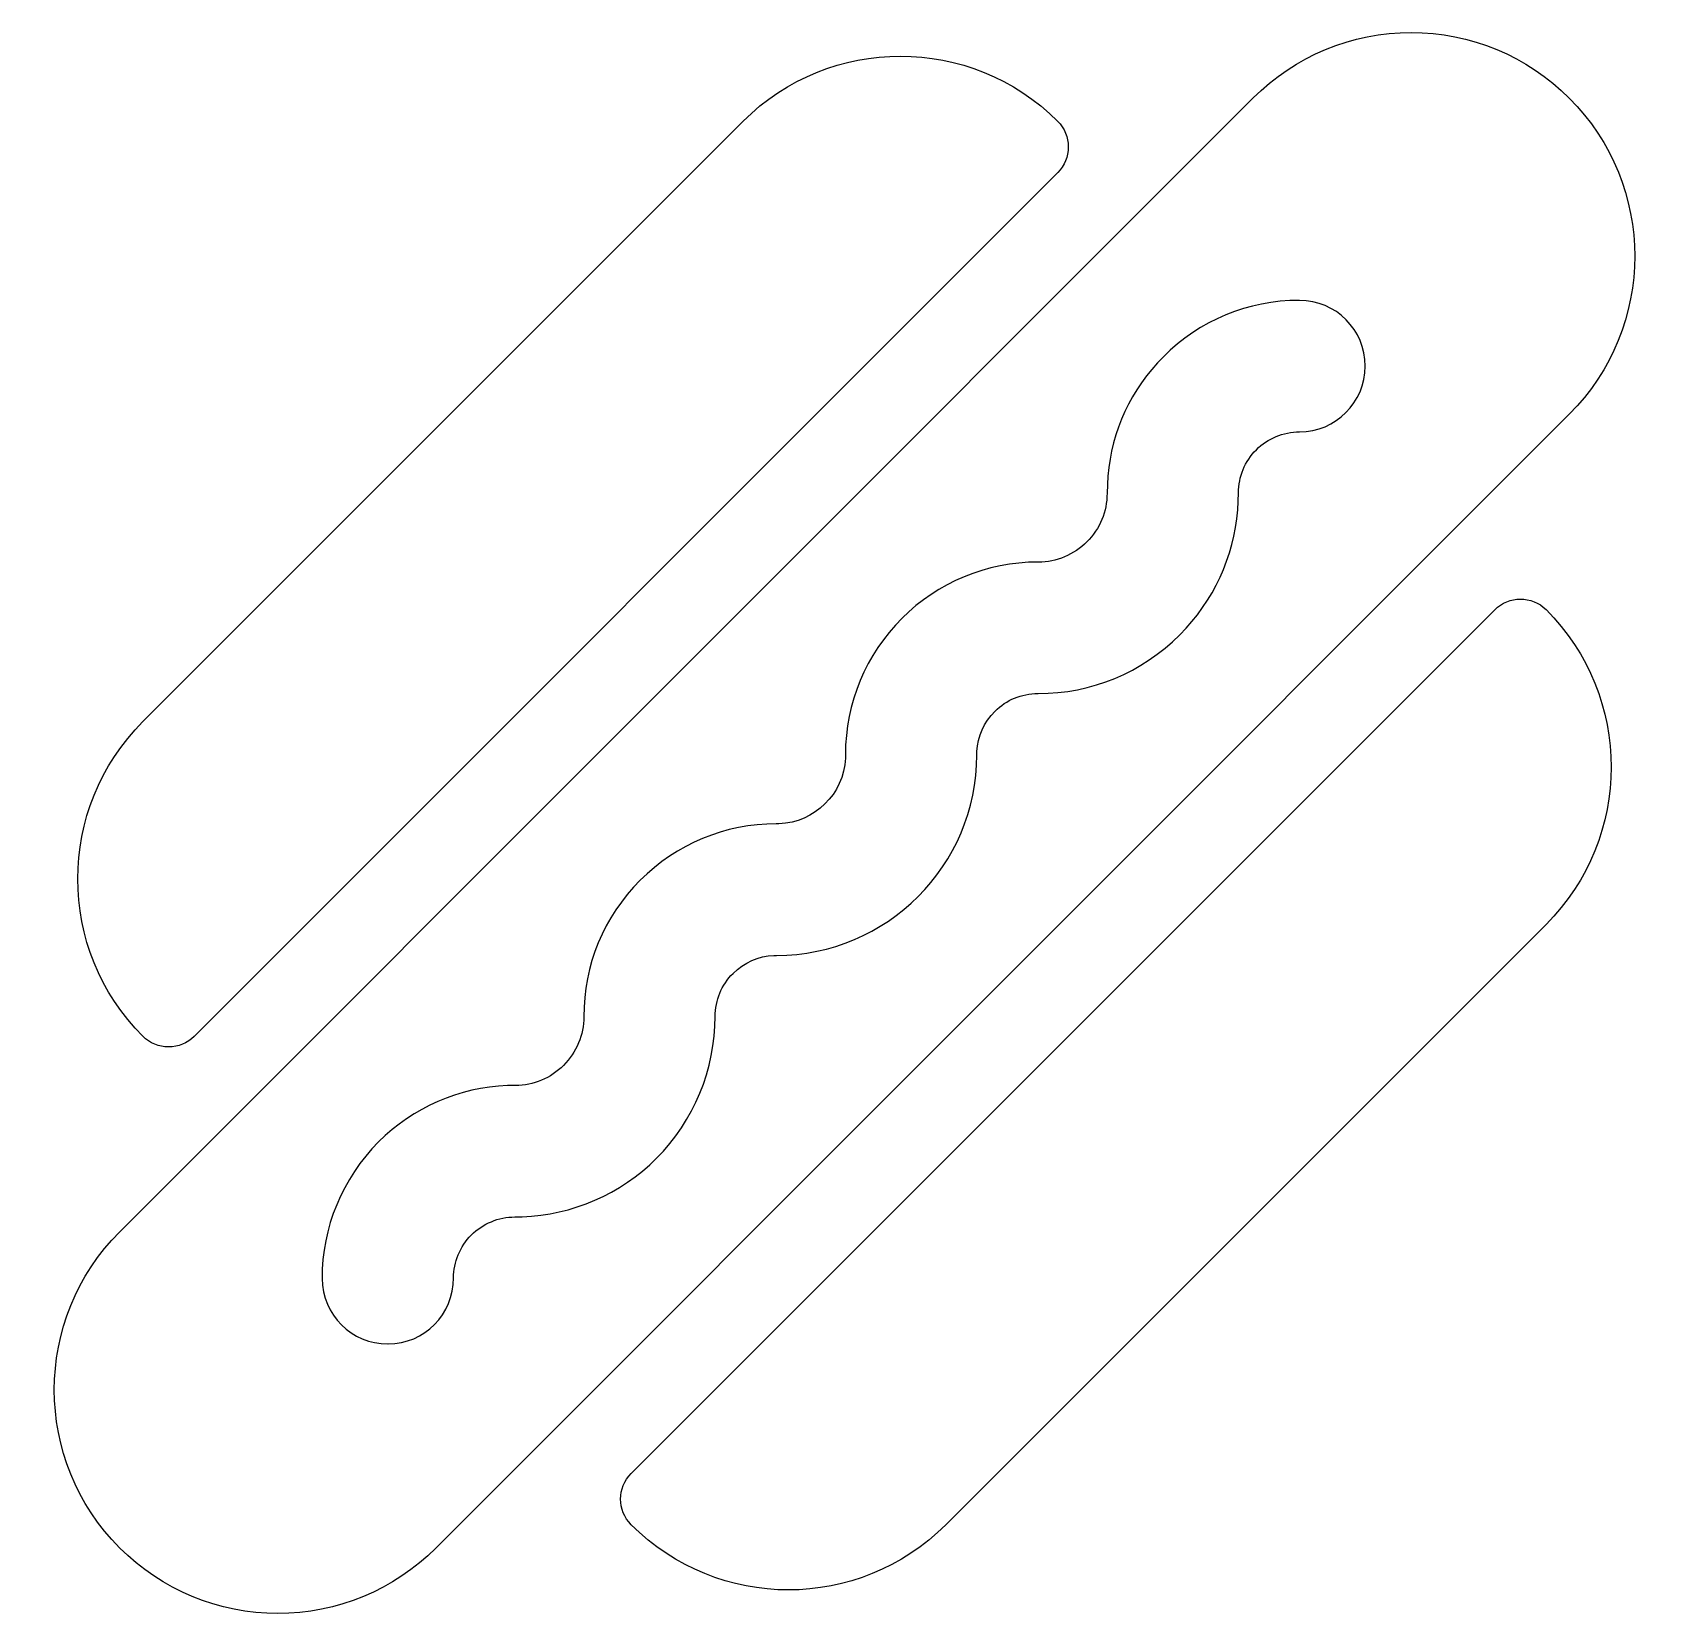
# Model space of a CAD drawing. Header units: centimetres. Extents: x -6.7 to 6.7, y -6.6 to 6.4.
import ezdxf

# ---------------------------------------------------------------- set-up
doc = ezdxf.new("R2010")
doc.units = ezdxf.units.CM
doc.header["$MEASUREMENT"] = 0
doc.layers.add('Layer 1', color=7, linetype='Continuous')

msp = doc.modelspace()

# ---------------------------------------------------------------- linework, layer by layer
at = {"layer": 'Layer 1'}
for points, knots in [([(6.01065, 5.87769), (5.66442, 6.2239), (5.19489, 6.41845), (4.70541, 6.41845), (4.70541, 6.41845), (4.21593, 6.41845), (3.7464, 6.2239), (3.40011, 5.87791), (3.40011, 5.87791), (3.40011, 5.87791), (-5.9554, -3.47782), (-5.9554, -3.47782), (-5.9554, -3.47782), (-6.67583, -4.19868), (-6.67628, -5.36729), (-5.9554, -6.08836), (-5.9554, -6.08836), (-5.60917, -6.43438), (-5.14006, -6.6289), (-4.65058, -6.6289), (-4.65058, -6.6289), (-4.1611, -6.6289), (-3.69199, -6.43462), (-3.34573, -6.08859), (-3.34573, -6.08859), (-3.34573, -6.08859), (6.0102, 3.26731), (6.0102, 3.26731), (6.0102, 3.26731), (6.73108, 3.98804), (6.73108, 5.15681), (6.01065, 5.87769)], [0, 0, 0, 0, 0.11111111, 0.11111111, 0.11111111, 0.11111111, 0.22222222, 0.22222222, 0.22222222, 0.22222222, 0.33333333, 0.33333333, 0.33333333, 0.33333333, 0.44444444, 0.44444444, 0.44444444, 0.44444444, 0.55555556, 0.55555556, 0.55555556, 0.55555556, 0.66666667, 0.66666667, 0.66666667, 0.66666667, 0.77777778, 0.77777778, 0.77777778, 0.77777778, 1, 1, 1, 1]), ([(-5.55278, -1.95347), (-5.47351, -1.95347), (-5.39723, -1.92193), (-5.34132, -1.86597), (-5.34132, -1.86597), (-5.34132, -1.86597), (1.7876, 5.26256), (1.7876, 5.26256), (1.7876, 5.26256), (1.84353, 5.3187), (1.87491, 5.3948), (1.87491, 5.47423), (1.87491, 5.47423), (1.87491, 5.55368), (1.84353, 5.62975), (1.78717, 5.68592), (1.78717, 5.68592), (1.0697, 6.40315), (-0.09272, 6.40294), (-0.80979, 5.68592), (-0.80979, 5.68592), (-0.80979, 5.68592), (-5.76424, 0.7312), (-5.76424, 0.7312), (-5.76424, 0.7312), (-6.48131, 0.01397), (-6.48131, -1.14848), (-5.76424, -1.86576), (-5.76424, -1.86576), (-5.70831, -1.92193), (-5.63205, -1.95347), (-5.55278, -1.95347)], [0, 0, 0, 0, 0.11111111, 0.11111111, 0.11111111, 0.11111111, 0.22222222, 0.22222222, 0.22222222, 0.22222222, 0.33333333, 0.33333333, 0.33333333, 0.33333333, 0.44444444, 0.44444444, 0.44444444, 0.44444444, 0.55555556, 0.55555556, 0.55555556, 0.55555556, 0.66666667, 0.66666667, 0.66666667, 0.66666667, 0.77777778, 0.77777778, 0.77777778, 0.77777778, 1, 1, 1, 1]), ([(3.7841, 3.12264), (3.7841, 3.12264), (3.78365, 3.12264), (3.78365, 3.12264), (3.78365, 3.12264), (3.78365, 3.12264), (3.7832, 3.12264), (3.7832, 3.12264), (3.7832, 3.12264), (3.64845, 3.12264), (3.52219, 3.07031), (3.42765, 2.9754), (3.42765, 2.9754), (3.33232, 2.88028), (3.28022, 2.75334), (3.28022, 2.61813), (3.28022, 2.61813), (3.28022, 2.61813), (3.27427, 2.47787), (3.27427, 2.47787), (3.27427, 2.47787), (3.24207, 2.08949), (3.07509, 1.72799), (2.7958, 1.44809), (2.7958, 1.44809), (2.48222, 1.1349), (2.0669, 0.96306), (1.62573, 0.96306), (1.62573, 0.96306), (1.62531, 0.96306), (1.62486, 0.96306), (1.62443, 0.96306), (1.62443, 0.96306), (1.48883, 0.96306), (1.36342, 0.91118), (1.27013, 0.81709), (1.27013, 0.81709), (1.17861, 0.7266), (1.12688, 0.61027), (1.12053, 0.4844), (1.12053, 0.4844), (1.12053, 0.4844), (1.12053, 0.45575), (1.12053, 0.45575), (1.12053, 0.45575), (1.11929, -0.4554), (0.37721, -1.19721), (-0.53391, -1.19784), (-0.53391, -1.19784), (-0.53391, -1.19784), (-0.55719, -1.19785), (-0.55719, -1.19785), (-0.55719, -1.19785), (-0.68313, -1.20314), (-0.80172, -1.25526), (-0.89244, -1.34618), (-0.89244, -1.34618), (-0.98822, -1.44154), (-1.04032, -1.5674), (-1.03989, -1.70112), (-1.03989, -1.70112), (-1.03989, -2.13824), (-1.21663, -2.56395), (-1.52429, -2.87225), (-1.52429, -2.87225), (-1.81922, -3.16721), (-2.22099, -3.3412), (-2.63422, -3.35538), (-2.63422, -3.35538), (-2.63422, -3.35538), (-2.69436, -3.35662), (-2.69436, -3.35662), (-2.69436, -3.35662), (-2.82914, -3.35662), (-2.95667, -3.40983), (-3.05372, -3.50603), (-3.05372, -3.50603), (-3.14693, -3.59945), (-3.20078, -3.7287), (-3.20033, -3.85943), (-3.20033, -3.85943), (-3.19909, -4.15904), (-3.44068, -4.40291), (-3.74029, -4.40445), (-3.74029, -4.40445), (-3.74108, -4.40445), (-3.74196, -4.40445), (-3.74278, -4.40445), (-3.74278, -4.40445), (-4.04115, -4.40445), (-4.28399, -4.16331), (-4.28526, -3.86451), (-4.28526, -3.86451), (-4.28735, -3.44626), (-4.11743, -3.0356), (-3.81951, -2.73765), (-3.81951, -2.73765), (-3.53096, -2.45097), (-3.15501, -2.28759), (-2.75409, -2.2728), (-2.75409, -2.2728), (-2.75409, -2.2728), (-2.69054, -2.27127), (-2.69054, -2.27127), (-2.69054, -2.27127), (-2.69012, -2.27127), (-2.68927, -2.27127), (-2.68885, -2.27127), (-2.68885, -2.27127), (-2.54182, -2.27127), (-2.39731, -2.21092), (-2.29176, -2.10538), (-2.29176, -2.10538), (-2.18579, -1.99923), (-2.12478, -1.85281), (-2.12478, -1.70406), (-2.12478, -1.70406), (-2.12608, -1.27901), (-1.96076, -0.87893), (-1.65903, -0.57828), (-1.65903, -0.57828), (-1.35857, -0.27803), (-0.95937, -0.11251), (-0.53598, -0.11251), (-0.53598, -0.11251), (-0.53556, -0.11251), (-0.53513, -0.11251), (-0.53474, -0.11251), (-0.53474, -0.11251), (-0.53474, -0.11251), (-0.51348, -0.1125), (-0.51348, -0.1125), (-0.51348, -0.1125), (-0.21855, -0.10147), (0.02005, 0.13499), (0.03487, 0.42886), (0.03487, 0.42886), (0.03487, 0.42886), (0.03487, 0.45876), (0.03487, 0.45876), (0.03487, 0.45876), (0.03572, 0.88612), (0.20185, 1.28598), (0.5031, 1.58454), (0.5031, 1.58454), (0.79425, 1.87802), (1.20369, 2.04796), (1.62366, 2.04796), (1.62366, 2.04796), (1.62448, 2.04796), (1.62578, 2.04796), (1.62705, 2.04796), (1.62705, 2.04796), (1.77752, 2.04796), (1.92071, 2.10728), (2.02882, 2.21512), (2.02882, 2.21512), (2.136, 2.32257), (2.19538, 2.46539), (2.19493, 2.61644), (2.19493, 2.61644), (2.19493, 2.61644), (2.20125, 2.7582), (2.20125, 2.7582), (2.20125, 2.7582), (2.23345, 3.13005), (2.39368, 3.47522), (2.65983, 3.74203), (2.65983, 3.74203), (2.95944, 4.04231), (3.35862, 4.20754), (3.78325, 4.20754), (3.78325, 4.20754), (3.7837, 4.20754), (3.78412, 4.20754), (3.78457, 4.20754), (3.78457, 4.20754), (4.08416, 4.20735), (4.32702, 3.96431), (4.32657, 3.66469), (4.32657, 3.66469), (4.3261, 3.36524), (4.08326, 3.12264), (3.7841, 3.12264)], [0, 0, 0, 0, 0.0212766, 0.0212766, 0.0212766, 0.0212766, 0.04255319, 0.04255319, 0.04255319, 0.04255319, 0.06382979, 0.06382979, 0.06382979, 0.06382979, 0.08510638, 0.08510638, 0.08510638, 0.08510638, 0.10638298, 0.10638298, 0.10638298, 0.10638298, 0.12765957, 0.12765957, 0.12765957, 0.12765957, 0.14893617, 0.14893617, 0.14893617, 0.14893617, 0.17021277, 0.17021277, 0.17021277, 0.17021277, 0.19148936, 0.19148936, 0.19148936, 0.19148936, 0.21276596, 0.21276596, 0.21276596, 0.21276596, 0.23404255, 0.23404255, 0.23404255, 0.23404255, 0.25531915, 0.25531915, 0.25531915, 0.25531915, 0.27659574, 0.27659574, 0.27659574, 0.27659574, 0.29787234, 0.29787234, 0.29787234, 0.29787234, 0.31914894, 0.31914894, 0.31914894, 0.31914894, 0.34042553, 0.34042553, 0.34042553, 0.34042553, 0.36170213, 0.36170213, 0.36170213, 0.36170213, 0.38297872, 0.38297872, 0.38297872, 0.38297872, 0.40425532, 0.40425532, 0.40425532, 0.40425532, 0.42553191, 0.42553191, 0.42553191, 0.42553191, 0.44680851, 0.44680851, 0.44680851, 0.44680851, 0.46808511, 0.46808511, 0.46808511, 0.46808511, 0.4893617, 0.4893617, 0.4893617, 0.4893617, 0.5106383, 0.5106383, 0.5106383, 0.5106383, 0.53191489, 0.53191489, 0.53191489, 0.53191489, 0.55319149, 0.55319149, 0.55319149, 0.55319149, 0.57446809, 0.57446809, 0.57446809, 0.57446809, 0.59574468, 0.59574468, 0.59574468, 0.59574468, 0.61702128, 0.61702128, 0.61702128, 0.61702128, 0.63829787, 0.63829787, 0.63829787, 0.63829787, 0.65957447, 0.65957447, 0.65957447, 0.65957447, 0.68085106, 0.68085106, 0.68085106, 0.68085106, 0.70212766, 0.70212766, 0.70212766, 0.70212766, 0.72340426, 0.72340426, 0.72340426, 0.72340426, 0.74468085, 0.74468085, 0.74468085, 0.74468085, 0.76595745, 0.76595745, 0.76595745, 0.76595745, 0.78723404, 0.78723404, 0.78723404, 0.78723404, 0.80851064, 0.80851064, 0.80851064, 0.80851064, 0.82978723, 0.82978723, 0.82978723, 0.82978723, 0.85106383, 0.85106383, 0.85106383, 0.85106383, 0.87234043, 0.87234043, 0.87234043, 0.87234043, 0.89361702, 0.89361702, 0.89361702, 0.89361702, 0.91489362, 0.91489362, 0.91489362, 0.91489362, 0.93617021, 0.93617021, 0.93617021, 0.93617021, 0.95744681, 0.95744681, 0.95744681, 0.95744681, 1, 1, 1, 1]), ([(5.39533, 1.65529), (5.39533, 1.65529), (-1.73323, -5.47258), (-1.73323, -5.47258), (-1.73323, -5.47258), (-1.8497, -5.58953), (-1.8497, -5.77918), (-1.73365, -5.89618), (-1.73365, -5.89618), (-1.01615, -6.61365), (0.14672, -6.61365), (0.86419, -5.89618), (0.86419, -5.89618), (0.86419, -5.89618), (5.81907, -0.94167), (5.81907, -0.94167), (5.81907, -0.94167), (6.53572, -0.2246), (6.53572, 0.93806), (5.81907, 1.65553), (5.81907, 1.65553), (5.70172, 1.77244), (5.51183, 1.77223), (5.39533, 1.65529)], [0, 0, 0, 0, 0.14285714, 0.14285714, 0.14285714, 0.14285714, 0.28571429, 0.28571429, 0.28571429, 0.28571429, 0.42857143, 0.42857143, 0.42857143, 0.42857143, 0.57142857, 0.57142857, 0.57142857, 0.57142857, 0.71428571, 0.71428571, 0.71428571, 0.71428571, 1, 1, 1, 1])]:
    msp.add_open_spline(points, degree=3, knots=knots, dxfattribs=at)

doc.saveas('drawing.dxf')
